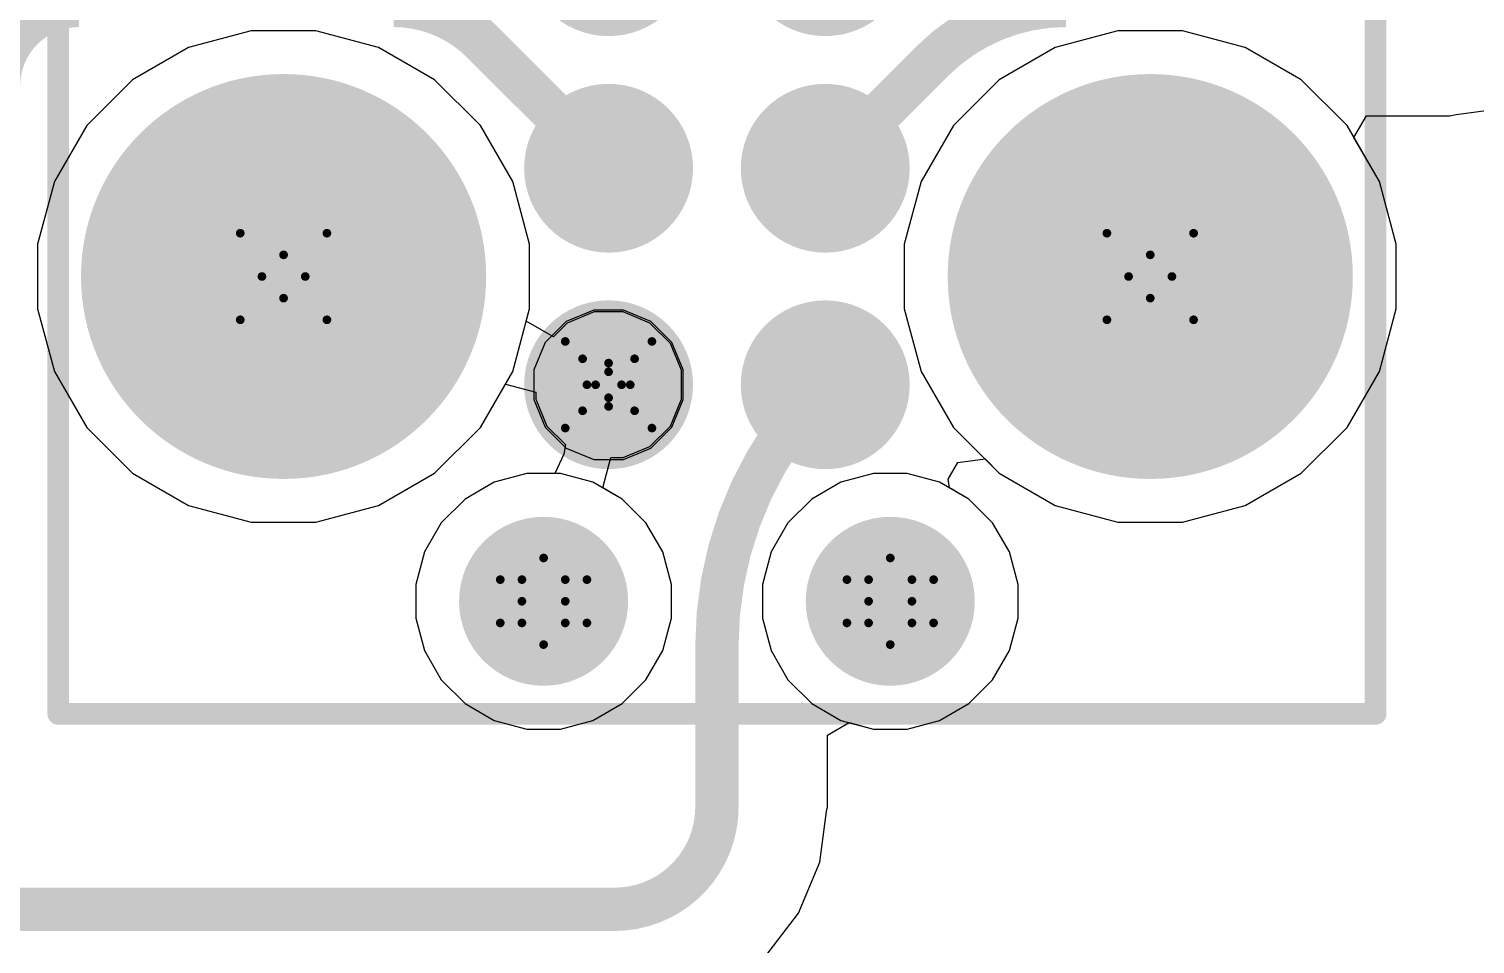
# Model space of a CAD drawing. Header units: inches. Extents: x -2 to 5376, y -4 to 5426.
# Drawn here: x 119.68 to 128.16, y 51.33 to 56.7 of the extents above; entities that cross this region are included whole.
import ezdxf

# ---------------------------------------------------------------- set-up
doc = ezdxf.new("R2010")
doc.units = ezdxf.units.IN
for name, color, linetype in [('Bottom Layer', 5, 'Continuous'), ('Bottom Solder', 6, 'Continuous'), ('Drill Drawing', 1, 'Continuous'), ('Layer 1', 16, 'Continuous'), ('Layer 2', 76, 'Continuous'), ('Pad Holes', 156, 'Continuous'), ('Top Layer', 1, 'Continuous'), ('Top Overlay', 2, 'Continuous'), ('Top Paste', 8, 'Continuous'), ('Top Solder', 216, 'Continuous'), ('Via Holes', 16, 'Continuous')]:
    doc.layers.add(name, color=color, linetype=linetype)

# ---------------------------------------------------------------- blocks, each defined once
blk = doc.blocks.new('TC2030_IDC__253')
at = {"layer": 'Bottom Solder'}
h = blk.add_hatch(color=6, dxfattribs=at)
edge = h.paths.add_edge_path()
edge.add_arc((-2.54, 2.54), 0.1016, 0, 360)
h = blk.add_hatch(color=6, dxfattribs=at)
edge = h.paths.add_edge_path()
edge.add_arc((0.635, 2.54), 0.1016, 0, 360)
h = blk.add_hatch(color=6, dxfattribs=at)
edge = h.paths.add_edge_path()
edge.add_arc((2.54, 1.016), 0.1016, 0, 360)
h = blk.add_hatch(color=6, dxfattribs=at)
edge = h.paths.add_edge_path()
edge.add_arc((-2.54, 0), 0.1016, 0, 360)
h = blk.add_hatch(color=6, dxfattribs=at)
edge = h.paths.add_edge_path()
edge.add_arc((2.54, -1.016), 0.1016, 0, 360)
h = blk.add_hatch(color=6, dxfattribs=at)
edge = h.paths.add_edge_path()
edge.add_arc((-2.54, -2.54), 0.1016, 0, 360)
h = blk.add_hatch(color=6, dxfattribs=at)
edge = h.paths.add_edge_path()
edge.add_arc((0.635, -2.54), 0.1016, 0, 360)
at = {"layer": 'Pad Holes'}
h = blk.add_hatch(color=7, dxfattribs=at)
edge = h.paths.add_edge_path()
edge.add_arc((-2.54, 2.54), 1.18749826, 0, 360)
h = blk.add_hatch(color=7, dxfattribs=at)
edge = h.paths.add_edge_path()
edge.add_arc((0.635, 2.54), 1.18749826, 0, 360)
h = blk.add_hatch(color=7, dxfattribs=at)
edge = h.paths.add_edge_path()
edge.add_arc((2.54, 1.016), 0.4954981199999999, 0, 360)
h = blk.add_hatch(color=7, dxfattribs=at)
edge = h.paths.add_edge_path()
edge.add_arc((-2.54, 0), 0.4954981199999999, 0, 360)
h = blk.add_hatch(color=7, dxfattribs=at)
edge = h.paths.add_edge_path()
edge.add_arc((2.54, -1.016), 0.4954981199999999, 0, 360)
h = blk.add_hatch(color=7, dxfattribs=at)
edge = h.paths.add_edge_path()
edge.add_arc((-2.54, -2.54), 1.18749826, 0, 360)
h = blk.add_hatch(color=7, dxfattribs=at)
edge = h.paths.add_edge_path()
edge.add_arc((0.635, -2.54), 1.18749826, 0, 360)
at = {"layer": 'Top Layer'}
h = blk.add_hatch(color=1, dxfattribs=at)
edge = h.paths.add_edge_path()
edge.add_arc((-1.27, 0.635), 0.39349934, 0, 360)
h = blk.add_hatch(color=1, dxfattribs=at)
edge = h.paths.add_edge_path()
edge.add_arc((0, 0.635), 0.39349934, 0, 360)
h = blk.add_hatch(color=1, dxfattribs=at)
edge = h.paths.add_edge_path()
edge.add_arc((1.27, 0.635), 0.39349934, 0, 360)
h = blk.add_hatch(color=1, dxfattribs=at)
edge = h.paths.add_edge_path()
edge.add_arc((-1.27, -0.635), 0.39349934, 0, 360)
h = blk.add_hatch(color=1, dxfattribs=at)
edge = h.paths.add_edge_path()
edge.add_arc((-1.27, -0.635), 0.39349934, 0, 360)
h = blk.add_hatch(color=1, dxfattribs=at)
edge = h.paths.add_edge_path()
edge.add_arc((0, -0.635), 0.39349934, 0, 360)
h = blk.add_hatch(color=1, dxfattribs=at)
edge = h.paths.add_edge_path()
edge.add_arc((1.27, -0.635), 0.39349934, 0, 360)
at = {"layer": 'Top Paste'}
h = blk.add_hatch(color=8, dxfattribs=at)
edge = h.paths.add_edge_path()
edge.add_arc((-1.27, 0.635), 0.39349934, 0, 360)
h = blk.add_hatch(color=8, dxfattribs=at)
edge = h.paths.add_edge_path()
edge.add_arc((0, 0.635), 0.39349934, 0, 360)
h = blk.add_hatch(color=8, dxfattribs=at)
edge = h.paths.add_edge_path()
edge.add_arc((1.27, 0.635), 0.39349934, 0, 360)
h = blk.add_hatch(color=8, dxfattribs=at)
edge = h.paths.add_edge_path()
edge.add_arc((-1.27, -0.635), 0.39349934, 0, 360)
h = blk.add_hatch(color=8, dxfattribs=at)
edge = h.paths.add_edge_path()
edge.add_arc((-1.27, -0.635), 0.39349934, 0, 360)
h = blk.add_hatch(color=8, dxfattribs=at)
edge = h.paths.add_edge_path()
edge.add_arc((0, -0.635), 0.39349934, 0, 360)
h = blk.add_hatch(color=8, dxfattribs=at)
edge = h.paths.add_edge_path()
edge.add_arc((1.27, -0.635), 0.39349934, 0, 360)
at = {"layer": 'Top Solder'}
h = blk.add_hatch(color=216, dxfattribs=at)
edge = h.paths.add_edge_path()
edge.add_arc((-2.54, 2.54), 0.1016, 0, 360)
h = blk.add_hatch(color=216, dxfattribs=at)
edge = h.paths.add_edge_path()
edge.add_arc((0.635, 2.54), 0.1016, 0, 360)
h = blk.add_hatch(color=216, dxfattribs=at)
edge = h.paths.add_edge_path()
edge.add_arc((-1.27, 0.635), 0.4950993399999999, 0, 360)
h = blk.add_hatch(color=216, dxfattribs=at)
edge = h.paths.add_edge_path()
edge.add_arc((0, 0.635), 0.4950993399999999, 0, 360)
h = blk.add_hatch(color=216, dxfattribs=at)
edge = h.paths.add_edge_path()
edge.add_arc((1.27, 0.635), 0.4950993399999999, 0, 360)
h = blk.add_hatch(color=216, dxfattribs=at)
edge = h.paths.add_edge_path()
edge.add_arc((2.54, 1.016), 0.1016, 0, 360)
h = blk.add_hatch(color=216, dxfattribs=at)
edge = h.paths.add_edge_path()
edge.add_arc((-2.54, 0), 0.1016, 0, 360)
h = blk.add_hatch(color=216, dxfattribs=at)
edge = h.paths.add_edge_path()
edge.add_arc((-1.27, -0.635), 0.4950993399999999, 0, 360)
h = blk.add_hatch(color=216, dxfattribs=at)
edge = h.paths.add_edge_path()
edge.add_arc((-1.27, -0.635), 0.4950993399999999, 0, 360)
h = blk.add_hatch(color=216, dxfattribs=at)
edge = h.paths.add_edge_path()
edge.add_arc((0, -0.635), 0.4950993399999999, 0, 360)
h = blk.add_hatch(color=216, dxfattribs=at)
edge = h.paths.add_edge_path()
edge.add_arc((1.27, -0.635), 0.4950993399999999, 0, 360)
h = blk.add_hatch(color=216, dxfattribs=at)
edge = h.paths.add_edge_path()
edge.add_arc((2.54, -1.016), 0.1016, 0, 360)
h = blk.add_hatch(color=216, dxfattribs=at)
edge = h.paths.add_edge_path()
edge.add_arc((-2.54, -2.54), 0.1016, 0, 360)
h = blk.add_hatch(color=216, dxfattribs=at)
edge = h.paths.add_edge_path()
edge.add_arc((0.635, -2.54), 0.1016, 0, 360)
at = {"layer": 'Top Overlay'}
for points in [[(-3.8608, -3.8608, 0.127, 0.127, 0), (-3.8608, 3.8608, 0.127, 0.127, 0)], [(3.2004, 3.8608, 0.127, 0.127, 0), (-3.8608, 3.8608, 0.127, 0.127, 0)], [(3.2004, -3.8608, 0.127, 0.127, 0), (3.2004, 3.8608, 0.127, 0.127, 0)], [(-1.397, -1.2954, 0.127, 0.127, 0), (-1.27, -1.1684, 0.127, 0.127, 0)], [(-1.143, -1.2954, 0.127, 0.127, 0), (-1.27, -1.1684, 0.127, 0.127, 0)], [(-1.143, -1.2954, 0.127, 0.127, 0), (-1.397, -1.2954, 0.127, 0.127, 0)], [(3.2004, -3.8608, 0.127, 0.127, 0), (-3.8608, -3.8608, 0.127, 0.127, 0)]]:
    blk.add_lwpolyline(points, format="xyseb", dxfattribs=at)
for points in [[(-3.89255, 3.8608, 0.0635, 0.0635, 1), (-3.82905, 3.8608, 0.0635, 0.0635, 1)], [(-3.89255, 3.8608, 0.0635, 0.0635, 1), (-3.82905, 3.8608, 0.0635, 0.0635, 1)], [(3.16865, 3.8608, 0.0635, 0.0635, 1), (3.23215, 3.8608, 0.0635, 0.0635, 1)], [(3.16865, 3.8608, 0.0635, 0.0635, 1), (3.23215, 3.8608, 0.0635, 0.0635, 1)], [(-1.30175, -1.1684, 0.0635, 0.0635, 1), (-1.23825, -1.1684, 0.0635, 0.0635, 1)], [(-1.30175, -1.1684, 0.0635, 0.0635, 1), (-1.23825, -1.1684, 0.0635, 0.0635, 1)], [(-1.42875, -1.2954, 0.0635, 0.0635, 1), (-1.36525, -1.2954, 0.0635, 0.0635, 1)], [(-1.42875, -1.2954, 0.0635, 0.0635, 1), (-1.36525, -1.2954, 0.0635, 0.0635, 1)], [(-1.17475, -1.2954, 0.0635, 0.0635, 1), (-1.11125, -1.2954, 0.0635, 0.0635, 1)], [(-1.17475, -1.2954, 0.0635, 0.0635, 1), (-1.11125, -1.2954, 0.0635, 0.0635, 1)], [(-3.89255, -3.8608, 0.0635, 0.0635, 1), (-3.82905, -3.8608, 0.0635, 0.0635, 1)], [(-3.89255, -3.8608, 0.0635, 0.0635, 1), (-3.82905, -3.8608, 0.0635, 0.0635, 1)], [(3.16865, -3.8608, 0.0635, 0.0635, 1), (3.23215, -3.8608, 0.0635, 0.0635, 1)], [(3.16865, -3.8608, 0.0635, 0.0635, 1), (3.23215, -3.8608, 0.0635, 0.0635, 1)]]:
    blk.add_lwpolyline(points, format="xyseb", close=True, dxfattribs=at)

msp = doc.modelspace()

# ---------------------------------------------------------------- hatches: boundary and pattern name
at = {"layer": 'Bottom Layer'}
h = msp.add_hatch(color=5, dxfattribs=at)
edge = h.paths.add_edge_path()
edge.add_arc((123.0785702, 54.61328929999999), 0.2999994, 0, 360)
at = {"layer": 'Layer 1'}
h = msp.add_hatch(color=16, dxfattribs=at)
edge = h.paths.add_edge_path()
edge.add_arc((123.0785702, 54.61328929999999), 0.2999994, 0, 360)
at = {"layer": 'Layer 2'}
h = msp.add_hatch(color=76, dxfattribs=at)
edge = h.paths.add_edge_path()
edge.add_arc((123.0785702, 54.61328929999999), 0.2999994, 0, 360)
at = {"layer": 'Top Layer'}
h = msp.add_hatch(color=1, dxfattribs=at)
edge = h.paths.add_edge_path()
edge.add_arc((123.0785702, 54.61328929999999), 0.2999994, 0, 360)
at = {"layer": 'Via Holes'}
h = msp.add_hatch(color=7, dxfattribs=at)
edge = h.paths.add_edge_path()
edge.add_arc((123.0785702, 54.61328929999999), 0.1499997, 0, 360)

# ---------------------------------------------------------------- linework, layer by layer
at = {"layer": 'Bottom Layer'}
for p, q in [((120.9837941, 56.68978755999999), (120.61717304, 56.59155051999999)), ((121.3633463, 56.68978755999999), (120.9837941, 56.68978755999999)), ((121.72996736, 56.59155051999999), (121.3633463, 56.68978755999999)), ((126.0637941, 56.68978755999999), (125.69717304, 56.59155051999999)), ((126.4433463, 56.68978755999999), (126.0637941, 56.68978755999999)), ((126.80996736, 56.59155051999999), (126.4433463, 56.68978755999999)), ((120.61717304, 56.59155051999999), (120.2884691, 56.40177442)), ((122.0586713, 56.40177442), (121.72996736, 56.59155051999999)), ((125.69717304, 56.59155051999999), (125.3684691, 56.40177442)), ((127.1386713, 56.40177442), (126.80996736, 56.59155051999999)), ((120.2884691, 56.40177442), (120.02008508, 56.1333904)), ((122.32705532, 56.1333904), (122.0586713, 56.40177442)), ((125.3684691, 56.40177442), (125.10008508, 56.1333904)), ((127.40705532, 56.1333904), (127.1386713, 56.40177442)), ((120.02008508, 56.1333904), (119.83030898, 55.80468645999999)), ((122.51683142, 55.80468645999999), (122.32705532, 56.1333904)), ((125.10008508, 56.1333904), (124.91030898, 55.80468645999999)), ((127.59683142, 55.80468645999999), (127.40705532, 56.1333904)), ((119.83030898, 55.80468645999999), (119.73207194, 55.4380654)), ((122.61506846, 55.4380654), (122.51683142, 55.80468645999999)), ((124.91030898, 55.80468645999999), (124.81207194, 55.4380654)), ((127.69506846, 55.4380654), (127.59683142, 55.80468645999999)), ((119.73207194, 55.4380654), (119.73207194, 55.05851319999999)), ((122.61506846, 55.05851319999999), (122.61506846, 55.4380654)), ((124.81207194, 55.4380654), (124.81207194, 55.05851319999999)), ((127.69506846, 55.05851319999999), (127.69506846, 55.4380654)), ((119.73207194, 55.05851319999999), (119.83030898, 54.69189214)), ((122.51683142, 54.69189214), (122.61506846, 55.05851319999999)), ((124.81207194, 55.05851319999999), (124.91030898, 54.69189214)), ((127.59683142, 54.69189214), (127.69506846, 55.05851319999999)), ((119.83030898, 54.69189214), (120.02008508, 54.3631882)), ((122.32705532, 54.3631882), (122.51683142, 54.69189214)), ((124.91030898, 54.69189214), (125.10008508, 54.3631882)), ((127.40705532, 54.3631882), (127.59683142, 54.69189214)), ((120.02008508, 54.3631882), (120.2884691, 54.09480418)), ((122.0586713, 54.09480418), (122.32705532, 54.3631882)), ((125.10008508, 54.3631882), (125.3684691, 54.09480418)), ((127.1386713, 54.09480418), (127.40705532, 54.3631882)), ((120.2884691, 54.09480418), (120.61717304, 53.90502808)), ((121.72996736, 53.90502808), (122.0586713, 54.09480418)), ((122.59889628, 54.09278742), (122.40827436, 54.04171056)), ((122.79624412, 54.09278742), (122.59889628, 54.09278742)), ((122.98686604, 54.04171056), (122.79624412, 54.09278742)), ((124.63089628, 54.09278742), (124.44027436, 54.04171056)), ((124.82824412, 54.09278742), (124.63089628, 54.09278742)), ((125.01886604, 54.04171056), (124.82824412, 54.09278742)), ((125.3684691, 54.09480418), (125.69717304, 53.90502808)), ((126.80996736, 53.90502808), (127.1386713, 54.09480418)), ((122.40827436, 54.04171056), (122.23736792, 53.94303663999999)), ((123.15777248, 53.94303663999999), (122.98686604, 54.04171056)), ((124.44027436, 54.04171056), (124.26936792, 53.94303663999999)), ((125.18977248, 53.94303663999999), (125.01886604, 54.04171056)), ((122.23736792, 53.94303663999999), (122.09782286, 53.80349158)), ((123.29731754, 53.80349158), (123.15777248, 53.94303663999999)), ((124.26936792, 53.94303663999999), (124.12982286, 53.80349158)), ((125.32931754, 53.80349158), (125.18977248, 53.94303663999999)), ((120.61717304, 53.90502808), (120.9837941, 53.80679104)), ((121.3633463, 53.80679104), (121.72996736, 53.90502808)), ((125.69717304, 53.90502808), (126.0637941, 53.80679104)), ((126.4433463, 53.80679104), (126.80996736, 53.90502808)), ((120.9837941, 53.80679104), (121.3633463, 53.80679104)), ((122.09782286, 53.80349158), (121.99914894, 53.63258514)), ((123.39599146, 53.63258514), (123.29731754, 53.80349158)), ((124.12982286, 53.80349158), (124.03114894, 53.63258514)), ((125.42799146, 53.63258514), (125.32931754, 53.80349158)), ((126.0637941, 53.80679104), (126.4433463, 53.80679104)), ((121.99914894, 53.63258514), (121.94807208, 53.44196321999999)), ((123.44706832, 53.44196321999999), (123.39599146, 53.63258514)), ((124.03114894, 53.63258514), (123.98007208, 53.44196321999999)), ((125.47906832, 53.44196321999999), (125.42799146, 53.63258514)), ((121.94807208, 53.44196321999999), (121.94807208, 53.24461538)), ((123.44706832, 53.24461538), (123.44706832, 53.44196321999999)), ((123.98007208, 53.44196321999999), (123.98007208, 53.24461538)), ((125.47906832, 53.24461538), (125.47906832, 53.44196321999999)), ((121.94807208, 53.24461538), (121.99914894, 53.05399346)), ((123.39599146, 53.05399346), (123.44706832, 53.24461538)), ((123.98007208, 53.24461538), (124.03114894, 53.05399346)), ((125.42799146, 53.05399346), (125.47906832, 53.24461538)), ((121.99914894, 53.05399346), (122.09782286, 52.88308702)), ((123.29731754, 52.88308702), (123.39599146, 53.05399346)), ((124.03114894, 53.05399346), (124.12982286, 52.88308702)), ((125.32931754, 52.88308702), (125.42799146, 53.05399346)), ((122.09782286, 52.88308702), (122.23736792, 52.74354196)), ((123.15777248, 52.74354196), (123.29731754, 52.88308702)), ((124.12982286, 52.88308702), (124.26936792, 52.74354196)), ((125.18977248, 52.74354196), (125.32931754, 52.88308702)), ((122.23736792, 52.74354196), (122.40827436, 52.64486804)), ((122.98686604, 52.64486804), (123.15777248, 52.74354196)), ((124.26936792, 52.74354196), (124.44027436, 52.64486804)), ((125.01886604, 52.64486804), (125.18977248, 52.74354196)), ((122.40827436, 52.64486804), (122.59889628, 52.59379117999999)), ((122.79624412, 52.59379117999999), (122.98686604, 52.64486804)), ((124.44027436, 52.64486804), (124.63089628, 52.59379117999999)), ((124.82824412, 52.59379117999999), (125.01886604, 52.64486804)), ((122.59889628, 52.59379117999999), (122.79624412, 52.59379117999999)), ((124.63089628, 52.59379117999999), (124.82824412, 52.59379117999999))]:
    msp.add_line(p, q, dxfattribs=at)
at = {"layer": 'Drill Drawing'}
for points in [[(120.9195702, 55.50228929999999, 0.0508, 0.0508, 0), (121.1735702, 55.3752893, 0.0508, 0.0508, 0)], [(120.9195702, 55.50228929999999, 0.0508, 0.0508, 0), (121.0465702, 55.2482893, 0.0508, 0.0508, 0)], [(121.1735702, 55.3752893, 0.0508, 0.0508, 0), (121.4275702, 55.50228929999999, 0.0508, 0.0508, 0)], [(121.3005702, 55.2482893, 0.0508, 0.0508, 0), (121.4275702, 55.50228929999999, 0.0508, 0.0508, 0)], [(125.9995702, 55.50228929999999, 0.0508, 0.0508, 0), (126.2535702, 55.3752893, 0.0508, 0.0508, 0)], [(125.9995702, 55.50228929999999, 0.0508, 0.0508, 0), (126.1265702, 55.2482893, 0.0508, 0.0508, 0)], [(126.2535702, 55.3752893, 0.0508, 0.0508, 0), (126.5075702, 55.50228929999999, 0.0508, 0.0508, 0)], [(126.3805702, 55.2482893, 0.0508, 0.0508, 0), (126.5075702, 55.50228929999999, 0.0508, 0.0508, 0)], [(120.9195702, 54.9942893, 0.0508, 0.0508, 0), (121.0465702, 55.2482893, 0.0508, 0.0508, 0)], [(121.3005702, 55.2482893, 0.0508, 0.0508, 0), (121.4275702, 54.9942893, 0.0508, 0.0508, 0)], [(125.9995702, 54.9942893, 0.0508, 0.0508, 0), (126.1265702, 55.2482893, 0.0508, 0.0508, 0)], [(126.3805702, 55.2482893, 0.0508, 0.0508, 0), (126.5075702, 54.9942893, 0.0508, 0.0508, 0)], [(120.9195702, 54.9942893, 0.0508, 0.0508, 0), (121.1735702, 55.12128929999999, 0.0508, 0.0508, 0)], [(121.1735702, 55.12128929999999, 0.0508, 0.0508, 0), (121.4275702, 54.9942893, 0.0508, 0.0508, 0)], [(125.9995702, 54.9942893, 0.0508, 0.0508, 0), (126.2535702, 55.12128929999999, 0.0508, 0.0508, 0)], [(126.2535702, 55.12128929999999, 0.0508, 0.0508, 0), (126.5075702, 54.9942893, 0.0508, 0.0508, 0)], [(122.8245702, 54.8672893, 0.0508, 0.0508, 0), (123.0785702, 54.7402893, 0.0508, 0.0508, 0)], [(122.8245702, 54.8672893, 0.0508, 0.0508, 0), (122.9515702, 54.61328929999999, 0.0508, 0.0508, 0)], [(123.0785702, 54.7402893, 0.0508, 0.0508, 0), (123.3325702, 54.8672893, 0.0508, 0.0508, 0)], [(123.2055702, 54.61328929999999, 0.0508, 0.0508, 0), (123.3325702, 54.8672893, 0.0508, 0.0508, 0)], [(122.9261702, 54.7656893, 0.0508, 0.0508, 0), (123.0785702, 54.6894893, 0.0508, 0.0508, 0)], [(122.9261702, 54.7656893, 0.0508, 0.0508, 0), (123.0023702, 54.61328929999999, 0.0508, 0.0508, 0)], [(123.0785702, 54.6894893, 0.0508, 0.0508, 0), (123.2309702, 54.7656893, 0.0508, 0.0508, 0)], [(123.1547702, 54.61328929999999, 0.0508, 0.0508, 0), (123.2309702, 54.7656893, 0.0508, 0.0508, 0)], [(122.8245702, 54.3592893, 0.0508, 0.0508, 0), (122.9515702, 54.61328929999999, 0.0508, 0.0508, 0)], [(122.9261702, 54.4608893, 0.0508, 0.0508, 0), (123.0023702, 54.61328929999999, 0.0508, 0.0508, 0)], [(123.1547702, 54.61328929999999, 0.0508, 0.0508, 0), (123.2309702, 54.4608893, 0.0508, 0.0508, 0)], [(123.2055702, 54.61328929999999, 0.0508, 0.0508, 0), (123.3325702, 54.3592893, 0.0508, 0.0508, 0)], [(122.8245702, 54.3592893, 0.0508, 0.0508, 0), (123.0785702, 54.4862893, 0.0508, 0.0508, 0)], [(122.9261702, 54.4608893, 0.0508, 0.0508, 0), (123.0785702, 54.5370893, 0.0508, 0.0508, 0)], [(123.0785702, 54.5370893, 0.0508, 0.0508, 0), (123.2309702, 54.4608893, 0.0508, 0.0508, 0)], [(123.0785702, 54.4862893, 0.0508, 0.0508, 0), (123.3325702, 54.3592893, 0.0508, 0.0508, 0)], [(122.5705702, 53.47028929999999, 0.0508, 0.0508, 0), (122.6975702, 53.5972893, 0.0508, 0.0508, 0)], [(122.6975702, 53.5972893, 0.0508, 0.0508, 0), (122.8245702, 53.47028929999999, 0.0508, 0.0508, 0)], [(124.6025702, 53.47028929999999, 0.0508, 0.0508, 0), (124.7295702, 53.5972893, 0.0508, 0.0508, 0)], [(124.7295702, 53.5972893, 0.0508, 0.0508, 0), (124.8565702, 53.47028929999999, 0.0508, 0.0508, 0)], [(122.4435702, 53.47028929999999, 0.0508, 0.0508, 0), (122.5705702, 53.3432893, 0.0508, 0.0508, 0)], [(122.4435702, 53.47028929999999, 0.0508, 0.0508, 0), (122.5705702, 53.47028929999999, 0.0508, 0.0508, 0)], [(122.8245702, 53.47028929999999, 0.0508, 0.0508, 0), (122.9515702, 53.47028929999999, 0.0508, 0.0508, 0)], [(122.8245702, 53.3432893, 0.0508, 0.0508, 0), (122.9515702, 53.47028929999999, 0.0508, 0.0508, 0)], [(124.4755702, 53.47028929999999, 0.0508, 0.0508, 0), (124.6025702, 53.3432893, 0.0508, 0.0508, 0)], [(124.4755702, 53.47028929999999, 0.0508, 0.0508, 0), (124.6025702, 53.47028929999999, 0.0508, 0.0508, 0)], [(124.8565702, 53.47028929999999, 0.0508, 0.0508, 0), (124.9835702, 53.47028929999999, 0.0508, 0.0508, 0)], [(124.8565702, 53.3432893, 0.0508, 0.0508, 0), (124.9835702, 53.47028929999999, 0.0508, 0.0508, 0)], [(122.4435702, 53.2162893, 0.0508, 0.0508, 0), (122.5705702, 53.3432893, 0.0508, 0.0508, 0)], [(122.8245702, 53.3432893, 0.0508, 0.0508, 0), (122.9515702, 53.2162893, 0.0508, 0.0508, 0)], [(124.4755702, 53.2162893, 0.0508, 0.0508, 0), (124.6025702, 53.3432893, 0.0508, 0.0508, 0)], [(124.8565702, 53.3432893, 0.0508, 0.0508, 0), (124.9835702, 53.2162893, 0.0508, 0.0508, 0)], [(122.4435702, 53.2162893, 0.0508, 0.0508, 0), (122.5705702, 53.2162893, 0.0508, 0.0508, 0)], [(122.5705702, 53.2162893, 0.0508, 0.0508, 0), (122.6975702, 53.0892893, 0.0508, 0.0508, 0)], [(122.6975702, 53.0892893, 0.0508, 0.0508, 0), (122.8245702, 53.2162893, 0.0508, 0.0508, 0)], [(122.8245702, 53.2162893, 0.0508, 0.0508, 0), (122.9515702, 53.2162893, 0.0508, 0.0508, 0)], [(124.4755702, 53.2162893, 0.0508, 0.0508, 0), (124.6025702, 53.2162893, 0.0508, 0.0508, 0)], [(124.6025702, 53.2162893, 0.0508, 0.0508, 0), (124.7295702, 53.0892893, 0.0508, 0.0508, 0)], [(124.7295702, 53.0892893, 0.0508, 0.0508, 0), (124.8565702, 53.2162893, 0.0508, 0.0508, 0)], [(124.8565702, 53.2162893, 0.0508, 0.0508, 0), (124.9835702, 53.2162893, 0.0508, 0.0508, 0)]]:
    msp.add_lwpolyline(points, format="xyseb", dxfattribs=at)
for points in [[(120.9068702, 55.50228929999999, 0.0254, 0.0254, 1), (120.9322702, 55.50228929999999, 0.0254, 0.0254, 1)], [(120.9068702, 55.50228929999999, 0.0254, 0.0254, 1), (120.9322702, 55.50228929999999, 0.0254, 0.0254, 1)], [(121.4148702, 55.50228929999999, 0.0254, 0.0254, 1), (121.4402702, 55.50228929999999, 0.0254, 0.0254, 1)], [(121.4148702, 55.50228929999999, 0.0254, 0.0254, 1), (121.4402702, 55.50228929999999, 0.0254, 0.0254, 1)], [(125.9868702, 55.50228929999999, 0.0254, 0.0254, 1), (126.0122702, 55.50228929999999, 0.0254, 0.0254, 1)], [(125.9868702, 55.50228929999999, 0.0254, 0.0254, 1), (126.0122702, 55.50228929999999, 0.0254, 0.0254, 1)], [(126.4948702, 55.50228929999999, 0.0254, 0.0254, 1), (126.5202702, 55.50228929999999, 0.0254, 0.0254, 1)], [(126.4948702, 55.50228929999999, 0.0254, 0.0254, 1), (126.5202702, 55.50228929999999, 0.0254, 0.0254, 1)], [(121.1608702, 55.3752893, 0.0254, 0.0254, 1), (121.1862702, 55.3752893, 0.0254, 0.0254, 1)], [(121.1608702, 55.3752893, 0.0254, 0.0254, 1), (121.1862702, 55.3752893, 0.0254, 0.0254, 1)], [(126.2408702, 55.3752893, 0.0254, 0.0254, 1), (126.2662702, 55.3752893, 0.0254, 0.0254, 1)], [(126.2408702, 55.3752893, 0.0254, 0.0254, 1), (126.2662702, 55.3752893, 0.0254, 0.0254, 1)], [(121.0338702, 55.2482893, 0.0254, 0.0254, 1), (121.0592702, 55.2482893, 0.0254, 0.0254, 1)], [(121.0338702, 55.2482893, 0.0254, 0.0254, 1), (121.0592702, 55.2482893, 0.0254, 0.0254, 1)], [(121.2878702, 55.2482893, 0.0254, 0.0254, 1), (121.3132702, 55.2482893, 0.0254, 0.0254, 1)], [(121.2878702, 55.2482893, 0.0254, 0.0254, 1), (121.3132702, 55.2482893, 0.0254, 0.0254, 1)], [(126.1138702, 55.2482893, 0.0254, 0.0254, 1), (126.1392702, 55.2482893, 0.0254, 0.0254, 1)], [(126.1138702, 55.2482893, 0.0254, 0.0254, 1), (126.1392702, 55.2482893, 0.0254, 0.0254, 1)], [(126.3678702, 55.2482893, 0.0254, 0.0254, 1), (126.3932702, 55.2482893, 0.0254, 0.0254, 1)], [(126.3678702, 55.2482893, 0.0254, 0.0254, 1), (126.3932702, 55.2482893, 0.0254, 0.0254, 1)], [(121.1608702, 55.12128929999999, 0.0254, 0.0254, 1), (121.1862702, 55.12128929999999, 0.0254, 0.0254, 1)], [(121.1608702, 55.12128929999999, 0.0254, 0.0254, 1), (121.1862702, 55.12128929999999, 0.0254, 0.0254, 1)], [(126.2408702, 55.12128929999999, 0.0254, 0.0254, 1), (126.2662702, 55.12128929999999, 0.0254, 0.0254, 1)], [(126.2408702, 55.12128929999999, 0.0254, 0.0254, 1), (126.2662702, 55.12128929999999, 0.0254, 0.0254, 1)], [(120.9068702, 54.9942893, 0.0254, 0.0254, 1), (120.9322702, 54.9942893, 0.0254, 0.0254, 1)], [(120.9068702, 54.9942893, 0.0254, 0.0254, 1), (120.9322702, 54.9942893, 0.0254, 0.0254, 1)], [(121.4148702, 54.9942893, 0.0254, 0.0254, 1), (121.4402702, 54.9942893, 0.0254, 0.0254, 1)], [(121.4148702, 54.9942893, 0.0254, 0.0254, 1), (121.4402702, 54.9942893, 0.0254, 0.0254, 1)], [(125.9868702, 54.9942893, 0.0254, 0.0254, 1), (126.0122702, 54.9942893, 0.0254, 0.0254, 1)], [(125.9868702, 54.9942893, 0.0254, 0.0254, 1), (126.0122702, 54.9942893, 0.0254, 0.0254, 1)], [(126.4948702, 54.9942893, 0.0254, 0.0254, 1), (126.5202702, 54.9942893, 0.0254, 0.0254, 1)], [(126.4948702, 54.9942893, 0.0254, 0.0254, 1), (126.5202702, 54.9942893, 0.0254, 0.0254, 1)], [(122.8118702, 54.8672893, 0.0254, 0.0254, 1), (122.8372702, 54.8672893, 0.0254, 0.0254, 1)], [(122.8118702, 54.8672893, 0.0254, 0.0254, 1), (122.8372702, 54.8672893, 0.0254, 0.0254, 1)], [(123.3198702, 54.8672893, 0.0254, 0.0254, 1), (123.3452702, 54.8672893, 0.0254, 0.0254, 1)], [(123.3198702, 54.8672893, 0.0254, 0.0254, 1), (123.3452702, 54.8672893, 0.0254, 0.0254, 1)], [(122.9134702, 54.7656893, 0.0254, 0.0254, 1), (122.9388702, 54.7656893, 0.0254, 0.0254, 1)], [(122.9134702, 54.7656893, 0.0254, 0.0254, 1), (122.9388702, 54.7656893, 0.0254, 0.0254, 1)], [(123.0658702, 54.7402893, 0.0254, 0.0254, 1), (123.0912702, 54.7402893, 0.0254, 0.0254, 1)], [(123.0658702, 54.7402893, 0.0254, 0.0254, 1), (123.0912702, 54.7402893, 0.0254, 0.0254, 1)], [(123.2182702, 54.7656893, 0.0254, 0.0254, 1), (123.2436702, 54.7656893, 0.0254, 0.0254, 1)], [(123.2182702, 54.7656893, 0.0254, 0.0254, 1), (123.2436702, 54.7656893, 0.0254, 0.0254, 1)], [(123.0658702, 54.6894893, 0.0254, 0.0254, 1), (123.0912702, 54.6894893, 0.0254, 0.0254, 1)], [(123.0658702, 54.6894893, 0.0254, 0.0254, 1), (123.0912702, 54.6894893, 0.0254, 0.0254, 1)], [(122.9388702, 54.61328929999999, 0.0254, 0.0254, 1), (122.9642702, 54.61328929999999, 0.0254, 0.0254, 1)], [(122.9388702, 54.61328929999999, 0.0254, 0.0254, 1), (122.9642702, 54.61328929999999, 0.0254, 0.0254, 1)], [(122.9896702, 54.61328929999999, 0.0254, 0.0254, 1), (123.0150702, 54.61328929999999, 0.0254, 0.0254, 1)], [(122.9896702, 54.61328929999999, 0.0254, 0.0254, 1), (123.0150702, 54.61328929999999, 0.0254, 0.0254, 1)], [(123.1420702, 54.61328929999999, 0.0254, 0.0254, 1), (123.1674702, 54.61328929999999, 0.0254, 0.0254, 1)], [(123.1420702, 54.61328929999999, 0.0254, 0.0254, 1), (123.1674702, 54.61328929999999, 0.0254, 0.0254, 1)], [(123.1928702, 54.61328929999999, 0.0254, 0.0254, 1), (123.2182702, 54.61328929999999, 0.0254, 0.0254, 1)], [(123.1928702, 54.61328929999999, 0.0254, 0.0254, 1), (123.2182702, 54.61328929999999, 0.0254, 0.0254, 1)], [(123.0658702, 54.5370893, 0.0254, 0.0254, 1), (123.0912702, 54.5370893, 0.0254, 0.0254, 1)], [(123.0658702, 54.5370893, 0.0254, 0.0254, 1), (123.0912702, 54.5370893, 0.0254, 0.0254, 1)], [(123.0658702, 54.4862893, 0.0254, 0.0254, 1), (123.0912702, 54.4862893, 0.0254, 0.0254, 1)], [(123.0658702, 54.4862893, 0.0254, 0.0254, 1), (123.0912702, 54.4862893, 0.0254, 0.0254, 1)], [(122.9134702, 54.4608893, 0.0254, 0.0254, 1), (122.9388702, 54.4608893, 0.0254, 0.0254, 1)], [(122.9134702, 54.4608893, 0.0254, 0.0254, 1), (122.9388702, 54.4608893, 0.0254, 0.0254, 1)], [(123.2182702, 54.4608893, 0.0254, 0.0254, 1), (123.2436702, 54.4608893, 0.0254, 0.0254, 1)], [(123.2182702, 54.4608893, 0.0254, 0.0254, 1), (123.2436702, 54.4608893, 0.0254, 0.0254, 1)], [(122.8118702, 54.3592893, 0.0254, 0.0254, 1), (122.8372702, 54.3592893, 0.0254, 0.0254, 1)], [(122.8118702, 54.3592893, 0.0254, 0.0254, 1), (122.8372702, 54.3592893, 0.0254, 0.0254, 1)], [(123.3198702, 54.3592893, 0.0254, 0.0254, 1), (123.3452702, 54.3592893, 0.0254, 0.0254, 1)], [(123.3198702, 54.3592893, 0.0254, 0.0254, 1), (123.3452702, 54.3592893, 0.0254, 0.0254, 1)], [(122.6848702, 53.5972893, 0.0254, 0.0254, 1), (122.7102702, 53.5972893, 0.0254, 0.0254, 1)], [(122.6848702, 53.5972893, 0.0254, 0.0254, 1), (122.7102702, 53.5972893, 0.0254, 0.0254, 1)], [(124.7168702, 53.5972893, 0.0254, 0.0254, 1), (124.7422702, 53.5972893, 0.0254, 0.0254, 1)], [(124.7168702, 53.5972893, 0.0254, 0.0254, 1), (124.7422702, 53.5972893, 0.0254, 0.0254, 1)], [(122.4308702, 53.47028929999999, 0.0254, 0.0254, 1), (122.4562702, 53.47028929999999, 0.0254, 0.0254, 1)], [(122.4308702, 53.47028929999999, 0.0254, 0.0254, 1), (122.4562702, 53.47028929999999, 0.0254, 0.0254, 1)], [(122.5578702, 53.47028929999999, 0.0254, 0.0254, 1), (122.5832702, 53.47028929999999, 0.0254, 0.0254, 1)], [(122.5578702, 53.47028929999999, 0.0254, 0.0254, 1), (122.5832702, 53.47028929999999, 0.0254, 0.0254, 1)], [(122.8118702, 53.47028929999999, 0.0254, 0.0254, 1), (122.8372702, 53.47028929999999, 0.0254, 0.0254, 1)], [(122.8118702, 53.47028929999999, 0.0254, 0.0254, 1), (122.8372702, 53.47028929999999, 0.0254, 0.0254, 1)], [(122.9388702, 53.47028929999999, 0.0254, 0.0254, 1), (122.9642702, 53.47028929999999, 0.0254, 0.0254, 1)], [(122.9388702, 53.47028929999999, 0.0254, 0.0254, 1), (122.9642702, 53.47028929999999, 0.0254, 0.0254, 1)], [(124.4628702, 53.47028929999999, 0.0254, 0.0254, 1), (124.4882702, 53.47028929999999, 0.0254, 0.0254, 1)], [(124.4628702, 53.47028929999999, 0.0254, 0.0254, 1), (124.4882702, 53.47028929999999, 0.0254, 0.0254, 1)], [(124.5898702, 53.47028929999999, 0.0254, 0.0254, 1), (124.6152702, 53.47028929999999, 0.0254, 0.0254, 1)], [(124.5898702, 53.47028929999999, 0.0254, 0.0254, 1), (124.6152702, 53.47028929999999, 0.0254, 0.0254, 1)], [(124.8438702, 53.47028929999999, 0.0254, 0.0254, 1), (124.8692702, 53.47028929999999, 0.0254, 0.0254, 1)], [(124.8438702, 53.47028929999999, 0.0254, 0.0254, 1), (124.8692702, 53.47028929999999, 0.0254, 0.0254, 1)], [(124.9708702, 53.47028929999999, 0.0254, 0.0254, 1), (124.9962702, 53.47028929999999, 0.0254, 0.0254, 1)], [(124.9708702, 53.47028929999999, 0.0254, 0.0254, 1), (124.9962702, 53.47028929999999, 0.0254, 0.0254, 1)], [(122.5578702, 53.3432893, 0.0254, 0.0254, 1), (122.5832702, 53.3432893, 0.0254, 0.0254, 1)], [(122.5578702, 53.3432893, 0.0254, 0.0254, 1), (122.5832702, 53.3432893, 0.0254, 0.0254, 1)], [(122.8118702, 53.3432893, 0.0254, 0.0254, 1), (122.8372702, 53.3432893, 0.0254, 0.0254, 1)], [(122.8118702, 53.3432893, 0.0254, 0.0254, 1), (122.8372702, 53.3432893, 0.0254, 0.0254, 1)], [(124.5898702, 53.3432893, 0.0254, 0.0254, 1), (124.6152702, 53.3432893, 0.0254, 0.0254, 1)], [(124.5898702, 53.3432893, 0.0254, 0.0254, 1), (124.6152702, 53.3432893, 0.0254, 0.0254, 1)], [(124.8438702, 53.3432893, 0.0254, 0.0254, 1), (124.8692702, 53.3432893, 0.0254, 0.0254, 1)], [(124.8438702, 53.3432893, 0.0254, 0.0254, 1), (124.8692702, 53.3432893, 0.0254, 0.0254, 1)], [(122.4308702, 53.2162893, 0.0254, 0.0254, 1), (122.4562702, 53.2162893, 0.0254, 0.0254, 1)], [(122.4308702, 53.2162893, 0.0254, 0.0254, 1), (122.4562702, 53.2162893, 0.0254, 0.0254, 1)], [(122.5578702, 53.2162893, 0.0254, 0.0254, 1), (122.5832702, 53.2162893, 0.0254, 0.0254, 1)], [(122.5578702, 53.2162893, 0.0254, 0.0254, 1), (122.5832702, 53.2162893, 0.0254, 0.0254, 1)], [(122.8118702, 53.2162893, 0.0254, 0.0254, 1), (122.8372702, 53.2162893, 0.0254, 0.0254, 1)], [(122.8118702, 53.2162893, 0.0254, 0.0254, 1), (122.8372702, 53.2162893, 0.0254, 0.0254, 1)], [(122.9388702, 53.2162893, 0.0254, 0.0254, 1), (122.9642702, 53.2162893, 0.0254, 0.0254, 1)], [(122.9388702, 53.2162893, 0.0254, 0.0254, 1), (122.9642702, 53.2162893, 0.0254, 0.0254, 1)], [(124.4628702, 53.2162893, 0.0254, 0.0254, 1), (124.4882702, 53.2162893, 0.0254, 0.0254, 1)], [(124.4628702, 53.2162893, 0.0254, 0.0254, 1), (124.4882702, 53.2162893, 0.0254, 0.0254, 1)], [(124.5898702, 53.2162893, 0.0254, 0.0254, 1), (124.6152702, 53.2162893, 0.0254, 0.0254, 1)], [(124.5898702, 53.2162893, 0.0254, 0.0254, 1), (124.6152702, 53.2162893, 0.0254, 0.0254, 1)], [(124.8438702, 53.2162893, 0.0254, 0.0254, 1), (124.8692702, 53.2162893, 0.0254, 0.0254, 1)], [(124.8438702, 53.2162893, 0.0254, 0.0254, 1), (124.8692702, 53.2162893, 0.0254, 0.0254, 1)], [(124.9708702, 53.2162893, 0.0254, 0.0254, 1), (124.9962702, 53.2162893, 0.0254, 0.0254, 1)], [(124.9708702, 53.2162893, 0.0254, 0.0254, 1), (124.9962702, 53.2162893, 0.0254, 0.0254, 1)], [(122.6848702, 53.0892893, 0.0254, 0.0254, 1), (122.7102702, 53.0892893, 0.0254, 0.0254, 1)], [(122.6848702, 53.0892893, 0.0254, 0.0254, 1), (122.7102702, 53.0892893, 0.0254, 0.0254, 1)], [(124.7168702, 53.0892893, 0.0254, 0.0254, 1), (124.7422702, 53.0892893, 0.0254, 0.0254, 1)], [(124.7168702, 53.0892893, 0.0254, 0.0254, 1), (124.7422702, 53.0892893, 0.0254, 0.0254, 1)]]:
    msp.add_lwpolyline(points, format="xyseb", close=True, dxfattribs=at)
at = {"layer": 'Layer 1'}
for p, q in [((120.9837941, 56.68978755999999), (120.61717304, 56.59155051999999)), ((121.3633463, 56.68978755999999), (120.9837941, 56.68978755999999)), ((121.72996736, 56.59155051999999), (121.3633463, 56.68978755999999)), ((126.0637941, 56.68978755999999), (125.69717304, 56.59155051999999)), ((126.4433463, 56.68978755999999), (126.0637941, 56.68978755999999)), ((126.80996736, 56.59155051999999), (126.4433463, 56.68978755999999)), ((120.61717304, 56.59155051999999), (120.2884691, 56.40177442)), ((122.0586713, 56.40177442), (121.72996736, 56.59155051999999)), ((125.69717304, 56.59155051999999), (125.3684691, 56.40177442)), ((127.1386713, 56.40177442), (126.80996736, 56.59155051999999)), ((120.2884691, 56.40177442), (120.02008508, 56.1333904)), ((122.32705532, 56.1333904), (122.0586713, 56.40177442)), ((125.3684691, 56.40177442), (125.10008508, 56.1333904)), ((127.40705532, 56.1333904), (127.1386713, 56.40177442)), ((120.02008508, 56.1333904), (119.83030898, 55.80468645999999)), ((122.51683142, 55.80468645999999), (122.32705532, 56.1333904)), ((125.10008508, 56.1333904), (124.91030898, 55.80468645999999)), ((127.59683142, 55.80468645999999), (127.40705532, 56.1333904)), ((119.83030898, 55.80468645999999), (119.73207194, 55.4380654)), ((122.61506846, 55.4380654), (122.51683142, 55.80468645999999)), ((124.91030898, 55.80468645999999), (124.81207194, 55.4380654)), ((127.69506846, 55.4380654), (127.59683142, 55.80468645999999)), ((119.73207194, 55.4380654), (119.73207194, 55.05851319999999)), ((122.61506846, 55.05851319999999), (122.61506846, 55.4380654)), ((124.81207194, 55.4380654), (124.81207194, 55.05851319999999)), ((127.69506846, 55.05851319999999), (127.69506846, 55.4380654)), ((119.73207194, 55.05851319999999), (119.83030898, 54.69189214)), ((122.51683142, 54.69189214), (122.61506846, 55.05851319999999)), ((124.81207194, 55.05851319999999), (124.91030898, 54.69189214)), ((127.59683142, 54.69189214), (127.69506846, 55.05851319999999)), ((119.83030898, 54.69189214), (120.02008508, 54.3631882)), ((122.32705532, 54.3631882), (122.51683142, 54.69189214)), ((124.91030898, 54.69189214), (125.10008508, 54.3631882)), ((127.40705532, 54.3631882), (127.59683142, 54.69189214)), ((120.02008508, 54.3631882), (120.2884691, 54.09480418)), ((122.0586713, 54.09480418), (122.32705532, 54.3631882)), ((125.10008508, 54.3631882), (125.3684691, 54.09480418)), ((127.1386713, 54.09480418), (127.40705532, 54.3631882)), ((120.2884691, 54.09480418), (120.61717304, 53.90502808)), ((121.72996736, 53.90502808), (122.0586713, 54.09480418)), ((122.59889628, 54.09278742), (122.40827436, 54.04171056)), ((122.79624412, 54.09278742), (122.59889628, 54.09278742)), ((122.98686604, 54.04171056), (122.79624412, 54.09278742)), ((124.63089628, 54.09278742), (124.44027436, 54.04171056)), ((124.82824412, 54.09278742), (124.63089628, 54.09278742)), ((125.01886604, 54.04171056), (124.82824412, 54.09278742)), ((125.3684691, 54.09480418), (125.69717304, 53.90502808)), ((126.80996736, 53.90502808), (127.1386713, 54.09480418)), ((122.40827436, 54.04171056), (122.23736792, 53.94303663999999)), ((123.15777248, 53.94303663999999), (122.98686604, 54.04171056)), ((124.44027436, 54.04171056), (124.26936792, 53.94303663999999)), ((125.18977248, 53.94303663999999), (125.01886604, 54.04171056)), ((122.23736792, 53.94303663999999), (122.09782286, 53.80349158)), ((123.29731754, 53.80349158), (123.15777248, 53.94303663999999)), ((124.26936792, 53.94303663999999), (124.12982286, 53.80349158)), ((125.32931754, 53.80349158), (125.18977248, 53.94303663999999)), ((120.61717304, 53.90502808), (120.9837941, 53.80679104)), ((121.3633463, 53.80679104), (121.72996736, 53.90502808)), ((125.69717304, 53.90502808), (126.0637941, 53.80679104)), ((126.4433463, 53.80679104), (126.80996736, 53.90502808)), ((120.9837941, 53.80679104), (121.3633463, 53.80679104)), ((122.09782286, 53.80349158), (121.99914894, 53.63258514)), ((123.39599146, 53.63258514), (123.29731754, 53.80349158)), ((124.12982286, 53.80349158), (124.03114894, 53.63258514)), ((125.42799146, 53.63258514), (125.32931754, 53.80349158)), ((126.0637941, 53.80679104), (126.4433463, 53.80679104)), ((121.99914894, 53.63258514), (121.94807208, 53.44196321999999)), ((123.44706832, 53.44196321999999), (123.39599146, 53.63258514)), ((124.03114894, 53.63258514), (123.98007208, 53.44196321999999)), ((125.47906832, 53.44196321999999), (125.42799146, 53.63258514)), ((121.94807208, 53.44196321999999), (121.94807208, 53.24461538)), ((123.44706832, 53.24461538), (123.44706832, 53.44196321999999)), ((123.98007208, 53.44196321999999), (123.98007208, 53.24461538)), ((125.47906832, 53.24461538), (125.47906832, 53.44196321999999)), ((121.94807208, 53.24461538), (121.99914894, 53.05399346)), ((123.39599146, 53.05399346), (123.44706832, 53.24461538)), ((123.98007208, 53.24461538), (124.03114894, 53.05399346)), ((125.42799146, 53.05399346), (125.47906832, 53.24461538)), ((121.99914894, 53.05399346), (122.09782286, 52.88308702)), ((123.29731754, 52.88308702), (123.39599146, 53.05399346)), ((124.03114894, 53.05399346), (124.12982286, 52.88308702)), ((125.32931754, 52.88308702), (125.42799146, 53.05399346)), ((122.09782286, 52.88308702), (122.23736792, 52.74354196)), ((123.15777248, 52.74354196), (123.29731754, 52.88308702)), ((124.12982286, 52.88308702), (124.26936792, 52.74354196)), ((125.18977248, 52.74354196), (125.32931754, 52.88308702)), ((122.23736792, 52.74354196), (122.40827436, 52.64486804)), ((122.98686604, 52.64486804), (123.15777248, 52.74354196)), ((124.26936792, 52.74354196), (124.44027436, 52.64486804)), ((125.01886604, 52.64486804), (125.18977248, 52.74354196)), ((122.40827436, 52.64486804), (122.59889628, 52.59379117999999)), ((122.79624412, 52.59379117999999), (122.98686604, 52.64486804)), ((124.44027436, 52.64486804), (124.63089628, 52.59379117999999)), ((124.82824412, 52.59379117999999), (125.01886604, 52.64486804)), ((122.59889628, 52.59379117999999), (122.79624412, 52.59379117999999)), ((124.63089628, 52.59379117999999), (124.82824412, 52.59379117999999))]:
    msp.add_line(p, q, dxfattribs=at)
at = {"layer": 'Layer 2'}
for p, q in [((120.9837941, 56.68978755999999), (120.61717304, 56.59155051999999)), ((121.3633463, 56.68978755999999), (120.9837941, 56.68978755999999)), ((121.72996736, 56.59155051999999), (121.3633463, 56.68978755999999)), ((126.0637941, 56.68978755999999), (125.69717304, 56.59155051999999)), ((126.4433463, 56.68978755999999), (126.0637941, 56.68978755999999)), ((126.80996736, 56.59155051999999), (126.4433463, 56.68978755999999)), ((120.61717304, 56.59155051999999), (120.2884691, 56.40177442)), ((122.0586713, 56.40177442), (121.72996736, 56.59155051999999)), ((125.69717304, 56.59155051999999), (125.3684691, 56.40177442)), ((127.1386713, 56.40177442), (126.80996736, 56.59155051999999)), ((120.2884691, 56.40177442), (120.02008508, 56.1333904)), ((122.32705532, 56.1333904), (122.0586713, 56.40177442)), ((125.3684691, 56.40177442), (125.10008508, 56.1333904)), ((127.40705532, 56.1333904), (127.1386713, 56.40177442)), ((120.02008508, 56.1333904), (119.83030898, 55.80468645999999)), ((122.51683142, 55.80468645999999), (122.32705532, 56.1333904)), ((125.10008508, 56.1333904), (124.91030898, 55.80468645999999)), ((127.59683142, 55.80468645999999), (127.40705532, 56.1333904)), ((119.83030898, 55.80468645999999), (119.73207194, 55.4380654)), ((122.61506846, 55.4380654), (122.51683142, 55.80468645999999)), ((124.91030898, 55.80468645999999), (124.81207194, 55.4380654)), ((127.69506846, 55.4380654), (127.59683142, 55.80468645999999)), ((119.73207194, 55.4380654), (119.73207194, 55.05851319999999)), ((122.61506846, 55.05851319999999), (122.61506846, 55.4380654)), ((124.81207194, 55.4380654), (124.81207194, 55.05851319999999)), ((127.69506846, 55.05851319999999), (127.69506846, 55.4380654)), ((119.73207194, 55.05851319999999), (119.83030898, 54.69189214)), ((122.59551808, 54.98554916), (122.61506846, 55.05851319999999)), ((122.99363514, 55.0402887), (122.83669616, 54.97527993999999)), ((123.16350526, 55.0402887), (122.99363514, 55.0402887)), ((123.32044424, 54.97527993999999), (123.16350526, 55.0402887)), ((124.81207194, 55.05851319999999), (124.91030898, 54.69189214)), ((127.59683142, 54.69189214), (127.69506846, 55.05851319999999)), ((122.75492848, 54.89351226), (122.59551808, 54.98554916)), ((122.83669616, 54.97527993999999), (122.75492848, 54.89351226)), ((123.44056084, 54.85516334), (123.32044424, 54.97527993999999)), ((123.5055696, 54.69822436), (123.44056084, 54.85516334)), ((119.83030898, 54.69189214), (120.02008508, 54.3631882)), ((123.5055696, 54.52835423999999), (123.5055696, 54.69822436)), ((124.91030898, 54.69189214), (125.10008508, 54.3631882)), ((127.40705532, 54.3631882), (127.59683142, 54.69189214)), ((122.32705532, 54.3631882), (122.4737708, 54.61730757999999)), ((122.4737708, 54.61730757999999), (122.6515708, 54.5696648)), ((122.6515708, 54.5696648), (122.6515708, 54.52835423999999)), ((122.6515708, 54.52835423999999), (122.71657956, 54.37141525999999)), ((123.44056084, 54.37141525999999), (123.5055696, 54.52835423999999)), ((120.02008508, 54.3631882), (120.2884691, 54.09480418)), ((122.0586713, 54.09480418), (122.32705532, 54.3631882)), ((122.71657956, 54.37141525999999), (122.82565224, 54.26234257999999)), ((123.32044424, 54.25129866), (123.44056084, 54.37141525999999)), ((125.10008508, 54.3631882), (125.3684691, 54.09480418)), ((127.1386713, 54.09480418), (127.40705532, 54.3631882)), ((122.82565224, 54.26234257999999), (122.81604088, 54.20693755999999)), ((123.16350526, 54.1862899), (123.32044424, 54.25129866)), ((122.81604088, 54.20693755999999), (122.762899, 54.09278742)), ((123.0444072, 54.00848989999999), (123.09204744, 54.1862899)), ((123.09204744, 54.1862899), (123.16350526, 54.1862899)), ((120.2884691, 54.09480418), (120.61717304, 53.90502808)), ((121.72996736, 53.90502808), (122.0586713, 54.09480418)), ((122.59889628, 54.09278742), (122.40827436, 54.04171056)), ((122.762899, 54.09278742), (122.59889628, 54.09278742)), ((124.63089628, 54.09278742), (124.44027436, 54.04171056)), ((124.82824412, 54.09278742), (124.63089628, 54.09278742)), ((125.01886604, 54.04171056), (124.82824412, 54.09278742)), ((125.3684691, 54.09480418), (125.69717304, 53.90502808)), ((126.80996736, 53.90502808), (127.1386713, 54.09480418)), ((122.40827436, 54.04171056), (122.23736792, 53.94303663999999)), ((123.15777248, 53.94303663999999), (123.0444072, 54.00848989999999)), ((124.44027436, 54.04171056), (124.26936792, 53.94303663999999)), ((125.18977248, 53.94303663999999), (125.01886604, 54.04171056)), ((122.23736792, 53.94303663999999), (122.09782286, 53.80349158)), ((123.29731754, 53.80349158), (123.15777248, 53.94303663999999)), ((124.26936792, 53.94303663999999), (124.12982286, 53.80349158)), ((125.32931754, 53.80349158), (125.18977248, 53.94303663999999)), ((120.61717304, 53.90502808), (120.9837941, 53.80679104)), ((121.3633463, 53.80679104), (121.72996736, 53.90502808)), ((125.69717304, 53.90502808), (126.0637941, 53.80679104)), ((126.4433463, 53.80679104), (126.80996736, 53.90502808)), ((120.9837941, 53.80679104), (121.3633463, 53.80679104)), ((122.09782286, 53.80349158), (121.99914894, 53.63258514)), ((123.39599146, 53.63258514), (123.29731754, 53.80349158)), ((124.12982286, 53.80349158), (124.03114894, 53.63258514)), ((125.42799146, 53.63258514), (125.32931754, 53.80349158)), ((126.0637941, 53.80679104), (126.4433463, 53.80679104)), ((121.99914894, 53.63258514), (121.94807208, 53.44196321999999)), ((123.44706832, 53.44196321999999), (123.39599146, 53.63258514)), ((124.03114894, 53.63258514), (123.98007208, 53.44196321999999)), ((125.47906832, 53.44196321999999), (125.42799146, 53.63258514)), ((121.94807208, 53.44196321999999), (121.94807208, 53.24461538)), ((123.44706832, 53.24461538), (123.44706832, 53.44196321999999)), ((123.98007208, 53.44196321999999), (123.98007208, 53.24461538)), ((125.47906832, 53.24461538), (125.47906832, 53.44196321999999)), ((121.94807208, 53.24461538), (121.99914894, 53.05399346)), ((123.39599146, 53.05399346), (123.44706832, 53.24461538)), ((123.98007208, 53.24461538), (124.03114894, 53.05399346)), ((125.42799146, 53.05399346), (125.47906832, 53.24461538)), ((121.99914894, 53.05399346), (122.09782286, 52.88308702)), ((123.29731754, 52.88308702), (123.39599146, 53.05399346)), ((124.03114894, 53.05399346), (124.12982286, 52.88308702)), ((125.32931754, 52.88308702), (125.42799146, 53.05399346)), ((122.09782286, 52.88308702), (122.23736792, 52.74354196)), ((123.15777248, 52.74354196), (123.29731754, 52.88308702)), ((124.12982286, 52.88308702), (124.26936792, 52.74354196)), ((125.18977248, 52.74354196), (125.32931754, 52.88308702)), ((122.23736792, 52.74354196), (122.40827436, 52.64486804)), ((122.98686604, 52.64486804), (123.15777248, 52.74354196)), ((124.26936792, 52.74354196), (124.44027436, 52.64486804)), ((125.01886604, 52.64486804), (125.18977248, 52.74354196)), ((122.40827436, 52.64486804), (122.59889628, 52.59379117999999)), ((122.79624412, 52.59379117999999), (122.98686604, 52.64486804)), ((124.44027436, 52.64486804), (124.63089628, 52.59379117999999)), ((124.82824412, 52.59379117999999), (125.01886604, 52.64486804)), ((122.59889628, 52.59379117999999), (122.79624412, 52.59379117999999)), ((124.63089628, 52.59379117999999), (124.82824412, 52.59379117999999))]:
    msp.add_line(p, q, dxfattribs=at)
at = {"layer": 'Top Layer'}
for p, q in [((128.04651048, 56.19829247999999), (128.30927602, 56.23288474)), ((127.4472051, 56.06384519999999), (127.52052982, 56.19084774)), ((127.52052982, 56.19084774), (128.00908866, 56.19084774)), ((128.00908866, 56.19084774), (128.04651048, 56.19829247999999)), ((127.59683142, 55.80468645999999), (127.4472051, 56.06384519999999)), ((127.69506846, 55.4380654), (127.59683142, 55.80468645999999)), ((127.69506846, 55.05851319999999), (127.69506846, 55.4380654)), ((122.9915498, 55.05076619999999), (122.83075764, 54.98416232)), ((123.0785702, 55.05076619999999), (122.9915498, 55.05076619999999)), ((123.16558806, 55.05076619999999), (123.0785702, 55.05076619999999)), ((123.32638022, 54.98416232), (123.16558806, 55.05076619999999)), ((127.59683142, 54.69189214), (127.69506846, 55.05851319999999)), ((122.83075764, 54.98416232), (122.70769464, 54.86109932)), ((123.44944322, 54.86109932), (123.32638022, 54.98416232)), ((122.70769464, 54.86109932), (122.6410933, 54.70030716)), ((123.5160471, 54.70030716), (123.44944322, 54.86109932)), ((122.6410933, 54.70030716), (122.6410933, 54.61328929999999)), ((123.5160471, 54.61328929999999), (123.5160471, 54.70030716)), ((127.40705532, 54.3631882), (127.59683142, 54.69189214)), ((122.6410933, 54.61328929999999), (122.6410933, 54.61328929999999)), ((122.6410933, 54.61328929999999), (122.6410933, 54.5262689)), ((123.5160471, 54.5262689), (123.5160471, 54.61328929999999)), ((122.6410933, 54.5262689), (122.70769464, 54.36547674)), ((123.44944322, 54.36547674), (123.5160471, 54.5262689)), ((122.70769464, 54.36547674), (122.83075764, 54.24241374)), ((123.32638022, 54.24241374), (123.44944322, 54.36547674)), ((127.1386713, 54.09480418), (127.40705532, 54.3631882)), ((122.83075764, 54.24241374), (122.9915498, 54.17581240000001)), ((122.9915498, 54.17581240000001), (123.0785702, 54.17581240000001)), ((123.0785702, 54.17581240000001), (123.16558806, 54.17581240000001)), ((123.16558806, 54.17581240000001), (123.32638022, 54.24241374)), ((125.12630296, 54.15736184), (125.2850174, 54.17825587999999)), ((125.2850174, 54.17825587999999), (125.3684691, 54.09480418)), ((125.06995052, 54.05975725999999), (125.12630296, 54.15736184)), ((125.3684691, 54.09480418), (125.69717304, 53.90502808)), ((126.80996736, 53.90502808), (127.1386713, 54.09480418)), ((125.0767247, 54.00830447999999), (125.06995052, 54.05975725999999)), ((125.18977248, 53.94303663999999), (125.0767247, 54.00830447999999)), ((125.32931754, 53.80349158), (125.18977248, 53.94303663999999)), ((125.69717304, 53.90502808), (126.0637941, 53.80679104)), ((126.4433463, 53.80679104), (126.80996736, 53.90502808)), ((125.42799146, 53.63258514), (125.32931754, 53.80349158)), ((126.0637941, 53.80679104), (126.4433463, 53.80679104)), ((125.47906832, 53.44196321999999), (125.42799146, 53.63258514)), ((125.47906832, 53.24461538), (125.47906832, 53.44196321999999)), ((125.42799146, 53.05399346), (125.47906832, 53.24461538)), ((125.32931754, 52.88308702), (125.42799146, 53.05399346)), ((125.18977248, 52.74354196), (125.32931754, 52.88308702)), ((125.01886604, 52.64486804), (125.18977248, 52.74354196)), ((124.82824412, 52.59379117999999), (125.01886604, 52.64486804)), ((124.36101112, 52.55779175999999), (124.48801366, 52.63207659999999)), ((124.36101112, 52.13637019999999), (124.36101112, 52.55779175999999)), ((124.48801366, 52.63207659999999), (124.63089628, 52.59379117999999)), ((124.63089628, 52.59379117999999), (124.82824412, 52.59379117999999)), ((124.35573046, 52.10982466), (124.36101112, 52.13637019999999)), ((124.31678972, 51.81403149999999), (124.35573046, 52.10982466)), ((124.19237036, 51.51365872), (124.31678972, 51.81403149999999)), ((123.99444848, 51.25572172), (124.19237036, 51.51365872))]:
    msp.add_line(p, q, dxfattribs=at)
for points in [[(119.50262612, 56.36719232, 0.254, 0.254, -0.4142135623730951), (119.97372246, 56.83828866, 0.254, 0.254, 0)], [(121.8184, 56.83828866, 0.254, 0.254, -0.198912367379658), (122.33935908, 56.62250042, 0.254, 0.254, 0)], [(124.9809667, 56.51568579999999, 0.254, 0.254, -0.1987053887242662), (125.76067812, 56.83828866, 0.254, 0.254, 0)], [(122.33935908, 56.62250042, 0.254, 0.254, 0), (123.0785702, 55.8832893, 0.254, 0.254, 0)], [(124.3485702, 55.8832893, 0.254, 0.254, 0), (124.9803444, 56.5150635, 0.254, 0.254, 0)], [(124.9803444, 56.5150635, 0.254, 0.254, -0.0001991088848262787), (124.9809667, 56.51568579999999, 0.254, 0.254, 0)], [(123.7135702, 53.08026467999999, 0.254, 0.254, -0.198912367379658), (124.3485702, 54.61328929999999, 0.254, 0.254, 0)], [(123.7135702, 52.13637019999999, 0.254, 0.254, 0), (123.7135702, 53.08026467999999, 0.254, 0.254, 0)], [(123.7135702, 52.13637019999999, 0.254, 0.254, -0.4142135623730951), (123.1138, 51.53659999999999, 0.254, 0.254, 0)], [(116.967, 51.53659999999999, 0.254, 0.254, 0), (123.1138, 51.53659999999999, 0.254, 0.254, 0)]]:
    msp.add_lwpolyline(points, format="xyseb", dxfattribs=at)
for points in [[(122.27585908, 56.62250042, 0.127, 0.127, 1), (122.40285908, 56.62250042, 0.127, 0.127, 1)], [(122.27585908, 56.62250042, 0.127, 0.127, 1), (122.40285908, 56.62250042, 0.127, 0.127, 1)], [(124.9168444, 56.5150635, 0.127, 0.127, 1), (125.0438444, 56.5150635, 0.127, 0.127, 1)], [(124.9168444, 56.5150635, 0.127, 0.127, 1), (125.0438444, 56.5150635, 0.127, 0.127, 1)], [(124.9174667, 56.51568579999999, 0.127, 0.127, 1), (125.0444667, 56.51568579999999, 0.127, 0.127, 1)], [(124.9174667, 56.51568579999999, 0.127, 0.127, 1), (125.0444667, 56.51568579999999, 0.127, 0.127, 1)], [(123.0150702, 55.8832893, 0.127, 0.127, 1), (123.1420702, 55.8832893, 0.127, 0.127, 1)], [(124.2850702, 55.8832893, 0.127, 0.127, 1), (124.4120702, 55.8832893, 0.127, 0.127, 1)], [(124.2850702, 54.61328929999999, 0.127, 0.127, 1), (124.4120702, 54.61328929999999, 0.127, 0.127, 1)], [(123.6500702, 53.08026467999999, 0.127, 0.127, 1), (123.7770702, 53.08026467999999, 0.127, 0.127, 1)], [(123.6500702, 53.08026467999999, 0.127, 0.127, 1), (123.7770702, 53.08026467999999, 0.127, 0.127, 1)], [(123.6500702, 52.13637019999999, 0.127, 0.127, 1), (123.7770702, 52.13637019999999, 0.127, 0.127, 1)], [(123.6500702, 52.13637019999999, 0.127, 0.127, 1), (123.7770702, 52.13637019999999, 0.127, 0.127, 1)], [(123.0503, 51.53659999999999, 0.127, 0.127, 1), (123.1773, 51.53659999999999, 0.127, 0.127, 1)], [(123.0503, 51.53659999999999, 0.127, 0.127, 1), (123.1773, 51.53659999999999, 0.127, 0.127, 1)]]:
    msp.add_lwpolyline(points, format="xyseb", close=True, dxfattribs=at)

# ---------------------------------------------------------------- block references
at = {"rotation": 270}
msp.add_blockref('TC2030_IDC__253', (123.7135702, 55.8832893), dxfattribs=at)

doc.saveas('drawing.dxf')
